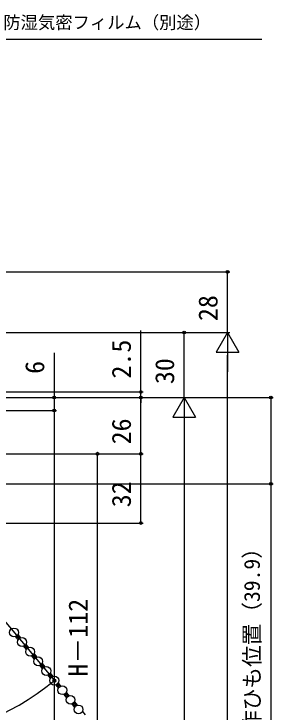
# Model space of a CAD drawing. Units: millimetres, scale not verified. Extents: x -525 to 525, y -783 to 778.
# Drawn here: x -137.6 to -18, y 242 to 564.3 of the extents above; entities that cross this region are included whole.
import ezdxf
from ezdxf.enums import TextEntityAlignment as Align

# ---------------------------------------------------------------- set-up
doc = ezdxf.new("R2010")
doc.units = ezdxf.units.MM
doc.header["$LTSCALE"] = 4
doc.layers.add('0-5_YKK_13', color=4, linetype='Continuous')
doc.layers.add('0-7_YKK_D', color=6, linetype='Continuous')
doc.styles.add('ＭＳ ゴシック', font='')
doc.styles.get('ＭＳ ゴシック').set_extended_font_data('MS Gothic')

msp = doc.modelspace()

# ---------------------------------------------------------------- linework, layer by layer
at = {"layer": '0-5_YKK_13'}
for p, q in [((-136.07, 275.751), (-135.904, 277.638)), ((-135.874, 277.686), (-135.724, 277.673)), ((-135.817, 277.784), (-134.542, 276.264)), ((-136.966, 276.82), (-135.691, 275.3)), ((-136.683, 276.482), (-134.569, 276.297)), ((-136.647, 276.439), (-136.599, 276.985)), ((-136.425, 277.097), (-135.147, 276.985)), ((-136.105, 275.794), (-135.378, 275.73)), ((-135.44, 275.662), (-135.307, 277.176)), ((-134.757, 276.178), (-134.73, 276.488)), ((-133.238, 272.377), (-131.963, 270.857)), ((-133.219, 272.354), (-131.106, 272.169)), ((-133.183, 272.311), (-133.176, 272.399)), ((-132.642, 271.666), (-131.343, 271.553)), ((-132.606, 271.623), (-132.502, 272.812)), ((-132.393, 272.919), (-131.683, 272.857)), ((-132.089, 273.341), (-130.814, 271.821)), ((-132.065, 270.978), (-131.9, 270.964)), ((-132.029, 270.936), (-131.844, 273.049)), ((-131.337, 271.557), (-131.267, 272.361)), ((-129.51, 267.934), (-128.235, 266.414)), ((-129.179, 267.539), (-127.136, 267.36)), ((-129.143, 267.496), (-129.087, 268.132)), ((-129.037, 268.164), (-127.643, 268.042)), ((-128.565, 266.808), (-128.387, 268.852)), ((-128.45, 268.75), (-128.22, 268.73)), ((-128.361, 268.898), (-127.085, 267.378)), ((-127.925, 266.841), (-127.803, 268.233)), ((-127.246, 267.316), (-127.226, 267.545)), ((-128.601, 266.851), (-127.967, 266.795)), ((-124.633, 264.455), (-123.357, 262.935)), ((-125.782, 263.491), (-124.506, 261.971)), ((-125.715, 263.411), (-123.602, 263.226)), ((-125.679, 263.368), (-125.665, 263.534)), ((-125.138, 262.723), (-123.951, 262.619)), ((-125.102, 262.68), (-124.988, 263.98)), ((-124.984, 263.985), (-124.179, 263.914)), ((-124.561, 262.035), (-124.474, 262.028)), ((-124.525, 261.992), (-124.34, 264.106)), ((-123.825, 262.709), (-123.763, 263.418)), ((-122.054, 259.048), (-120.778, 257.528)), ((-121.674, 258.596), (-119.789, 258.431)), ((-121.654, 259.231), (-120.138, 259.099)), ((-121.639, 258.553), (-121.575, 259.281)), ((-121.097, 257.908), (-120.552, 257.86)), ((-121.061, 257.865), (-120.876, 259.978)), ((-121.027, 259.814), (-120.716, 259.787)), ((-120.905, 260.012), (-119.629, 258.492)), ((-120.411, 258.013), (-120.299, 259.29)), ((-119.735, 258.453), (-119.722, 258.602)), ((-118.175, 254.425), (-118.154, 254.671)), ((-117.598, 253.737), (-117.474, 255.154)), ((-117.578, 255.05), (-116.675, 254.971)), ((-117.176, 255.569), (-115.901, 254.049)), ((-117.012, 253.152), (-116.836, 255.163)), ((-118.325, 254.604), (-117.05, 253.084)), ((-118.211, 254.468), (-116.098, 254.283)), ((-117.634, 253.78), (-116.554, 253.686)), ((-117.056, 253.092), (-117.046, 253.091)), ((-116.312, 253.858), (-116.258, 254.475)), ((-114.597, 250.161), (-113.322, 248.641)), ((-114.278, 250.299), (-112.634, 250.156)), ((-114.17, 249.653), (-112.428, 249.5)), ((-114.134, 249.61), (-114.062, 250.433)), ((-113.607, 250.878), (-113.212, 250.844)), ((-113.593, 248.965), (-113.136, 248.925)), ((-113.557, 248.922), (-113.372, 251.035)), ((-113.448, 251.126), (-112.173, 249.606)), ((-112.897, 249.181), (-112.795, 250.347)), ((-112.224, 249.588), (-112.218, 249.659)), ((-110.869, 245.718), (-109.594, 244.198)), ((-110.55, 245.856), (-108.906, 245.713)), ((-110.442, 245.209), (-108.7, 245.057)), ((-110.406, 245.167), (-110.334, 245.99)), ((-109.879, 246.435), (-109.483, 246.4)), ((-109.829, 244.479), (-109.644, 246.592)), ((-109.72, 246.683), (-108.445, 245.163)), ((-109.169, 244.738), (-109.067, 245.904)), ((-108.496, 245.145), (-108.49, 245.216)), ((-109.865, 244.522), (-109.408, 244.482)), ((-105.992, 242.239), (-104.716, 240.719))]:
    msp.add_line(p, q, dxfattribs=at)
for centre in [(-137.618, 278.763), (-133.89, 274.32), (-130.162, 269.877), (-126.434, 265.434), (-122.705, 260.991), (-118.977, 256.548), (-115.249, 252.105), (-111.521, 247.662), (-107.793, 243.219)]:
    msp.add_circle(centre, 2.05, dxfattribs=at)
at = {"layer": '0-7_YKK_D'}
for p, q in [((-299.5, 445.3), (-38, 445.3)), ((-39, 417.3), (-39, 445.3)), ((-249.5, 417.3), (-38, 417.3)), ((-249.5, 417.3), (-58, 417.3)), ((-249.5, 417.3), (-38, 417.3)), ((-79, 389.8), (-79, 418.127)), ((-59, 387.3), (-59, 417.3)), ((-39, 417.3), (-44.25, 408.207)), ((-39, 417.3), (-33.75, 408.207)), ((-39, 417.3), (-39, 399.113)), ((-119, 407.925), (-119, 387.3)), ((-44.25, 408.207), (-33.75, 408.207)), ((-39, 77.8), (-39, 406.8)), ((-234.5, 389.8), (-78, 389.8)), ((-234.5, 387.3), (-58, 387.3)), ((-234.5, 387.3), (-58, 387.3)), ((-234.5, 387.3), (-78, 387.3)), ((-234.5, 387.3), (-118, 387.3)), ((-230, 387.3), (-78, 387.3)), ((-148, 387.3), (-18, 387.3)), ((-119, 387.3), (-119, 381.3)), ((-79, 387.3), (-79, 389.8)), ((-79, 361.3), (-79, 387.3)), ((-79, 387.3), (-79, 384.75)), ((-59, 387.3), (-64.25, 378.207)), ((-59, 387.3), (-53.75, 378.207)), ((-59, 387.3), (-59, 369.113)), ((-203.166, 381.3), (-118, 381.3)), ((-203.166, 381.3), (-118, 381.3)), ((-119, 381.3), (-119, 97.3)), ((-64.25, 378.207), (-53.75, 378.207)), ((-59, 376.8), (-59, 107.8)), ((-249.5, 361.3), (-98, 361.3)), ((-249.5, 361.3), (-78, 361.3)), ((-249.5, 361.3), (-78, 361.3)), ((-99, 123.3), (-99, 361.3)), ((-79, 329.3), (-79, 361.3)), ((-189.408, 347.398), (-18, 347.398)), ((-264, 329.3), (-78, 329.3)), ((-161.131, 306.876), (-118.324, 255.861))]:
    msp.add_line(p, q, dxfattribs=at)
for points in [[(-180.501, 513.873), (-178.698, 515.676), (-141.653, 552.721), (-23.171, 552.721)], [(-19, 387.3), (-19, 347.398), (-19, 222.189)]]:
    msp.add_lwpolyline(points, dxfattribs=at)
for centre in [(-39, 445.3), (-59, 417.3), (-79, 389.8), (-119, 387.3), (-79, 387.3), (-79, 387.3), (-19, 387.3), (-119, 381.3), (-119, 381.3), (-99, 361.3), (-79, 361.3), (-79, 361.3), (-19, 347.398), (-79, 329.3), (-118.967, 256.627)]:
    msp.add_circle(centre, 0.637, dxfattribs=at)
msp.add_arc((-192.068, 343.746), 113.725, 270, 310, dxfattribs=at)

# ---------------------------------------------------------------- texts
at = {"layer": '0-7_YKK_D', "style": 'ＭＳ ゴシック'}
msp.add_text('防湿気密フィルム（別途）', height=5.865, dxfattribs=at).set_placement((-142.587, 555.727), align=Align.BOTTOM_LEFT)
for s, height, p in [('28', 8.798, (-41, 422.539)), ('2.5', 8.798, (-81, 396.014)), ('6', 8.798, (-121, 398.152)), ('30', 8.798, (-61, 393.436)), ('26', 8.798, (-81, 365.607)), ('32', 8.798, (-81, 336.573)), ('操作ひも位置（39.9）', 7.331, (-21.863, 222.837)), ('H－112', 8.798, (-101, 258.353))]:
    msp.add_text(s, height=height, rotation=90, dxfattribs=at).set_placement(p, align=Align.BOTTOM_LEFT)

doc.saveas('drawing.dxf')
